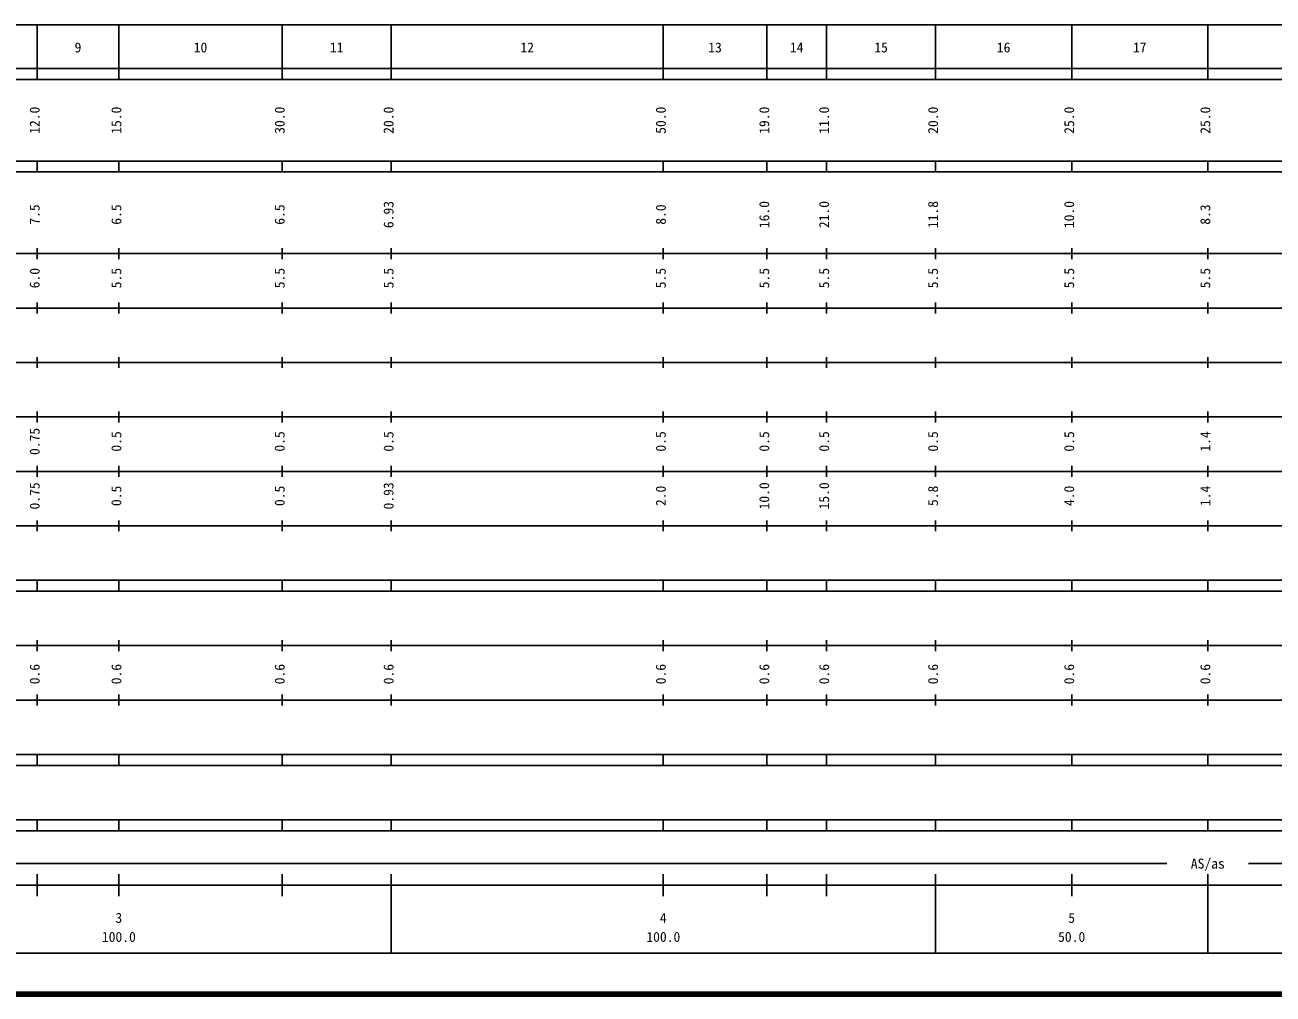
# Model space of a CAD drawing. Units: millimetres on the paper, enlarged 1000 times. Extents: x 40000 to 680000, y 20000 to 380000.
# Drawn here: x 300757 to 529983, y 20000 to 198000 of the extents above; entities that cross this region are included whole.
import ezdxf
from ezdxf.enums import TextEntityAlignment as Align

# ---------------------------------------------------------------- set-up
doc = ezdxf.new("R2010")
doc.units = ezdxf.units.MM
doc.header["$LTSCALE"] = 1000
doc.layers.add('M-TTL', color=2, linetype='Continuous', lineweight=140)
doc.layers.add('M-TTL-BAND', color=7, linetype='Continuous', lineweight=25)
doc.styles.add('ＭＳ ゴシック', font='')
doc.styles.get('ＭＳ ゴシック').set_extended_font_data('MS Gothic')

msp = doc.modelspace()

# ---------------------------------------------------------------- linework, layer by layer
at = {"layer": 'M-TTL'}
msp.add_line((40000, 20000), (680000, 20000), dxfattribs=at)
at = {"layer": 'M-TTL-BAND'}
for p, q in [((68000, 198000), (579000, 198000)), ((303000, 188000), (303000, 198000)), ((318000, 188000), (318000, 198000)), ((348000, 188000), (348000, 198000)), ((368000, 188000), (368000, 198000)), ((418000, 188000), (418000, 198000)), ((437000, 188000), (437000, 198000)), ((448000, 188000), (448000, 198000)), ((468000, 188000), (468000, 198000)), ((493000, 188000), (493000, 198000)), ((518000, 188000), (518000, 198000)), ((40000, 190000), (579000, 190000)), ((40000, 188000), (579000, 188000)), ((40000, 173000), (579000, 173000)), ((303000, 171000), (303000, 173000)), ((318000, 171000), (318000, 173000)), ((348000, 171000), (348000, 173000)), ((368000, 171000), (368000, 173000)), ((418000, 171000), (418000, 173000)), ((437000, 171000), (437000, 173000)), ((448000, 171000), (448000, 173000)), ((468000, 171000), (468000, 173000)), ((493000, 171000), (493000, 173000)), ((518000, 171000), (518000, 173000)), ((40000, 171000), (579000, 171000)), ((40000, 156000), (579000, 156000)), ((303000, 155000), (303000, 157000)), ((318000, 155000), (318000, 157000)), ((348000, 155000), (348000, 157000)), ((368000, 155000), (368000, 157000)), ((418000, 155000), (418000, 157000)), ((437000, 155000), (437000, 157000)), ((448000, 155000), (448000, 157000)), ((468000, 155000), (468000, 157000)), ((493000, 155000), (493000, 157000)), ((518000, 155000), (518000, 157000)), ((303000, 145000), (303000, 147000)), ((318000, 145000), (318000, 147000)), ((348000, 145000), (348000, 147000)), ((368000, 145000), (368000, 147000)), ((418000, 145000), (418000, 147000)), ((437000, 145000), (437000, 147000)), ((448000, 145000), (448000, 147000)), ((468000, 145000), (468000, 147000)), ((493000, 145000), (493000, 147000)), ((518000, 145000), (518000, 147000)), ((46000, 146000), (579000, 146000)), ((52000, 136000), (579000, 136000)), ((303000, 135000), (303000, 137000)), ((318000, 135000), (318000, 137000)), ((348000, 135000), (348000, 137000)), ((368000, 135000), (368000, 137000)), ((418000, 135000), (418000, 137000)), ((437000, 135000), (437000, 137000)), ((448000, 135000), (448000, 137000)), ((468000, 135000), (468000, 137000)), ((493000, 135000), (493000, 137000)), ((518000, 135000), (518000, 137000)), ((303000, 125000), (303000, 127000)), ((318000, 125000), (318000, 127000)), ((348000, 125000), (348000, 127000)), ((368000, 125000), (368000, 127000)), ((418000, 125000), (418000, 127000)), ((437000, 125000), (437000, 127000)), ((448000, 125000), (448000, 127000)), ((468000, 125000), (468000, 127000)), ((493000, 125000), (493000, 127000)), ((518000, 125000), (518000, 127000)), ((46000, 126000), (579000, 126000)), ((303000, 115000), (303000, 117000)), ((318000, 115000), (318000, 117000)), ((348000, 115000), (348000, 117000)), ((368000, 115000), (368000, 117000)), ((418000, 115000), (418000, 117000)), ((437000, 115000), (437000, 117000)), ((448000, 115000), (448000, 117000)), ((468000, 115000), (468000, 117000)), ((493000, 115000), (493000, 117000)), ((518000, 115000), (518000, 117000)), ((52000, 116000), (579000, 116000)), ((46000, 106000), (579000, 106000)), ((303000, 105000), (303000, 107000)), ((318000, 105000), (318000, 107000)), ((348000, 105000), (348000, 107000)), ((368000, 105000), (368000, 107000)), ((418000, 105000), (418000, 107000)), ((437000, 105000), (437000, 107000)), ((448000, 105000), (448000, 107000)), ((468000, 105000), (468000, 107000)), ((493000, 105000), (493000, 107000)), ((518000, 105000), (518000, 107000)), ((40000, 96000), (579000, 96000)), ((40000, 94000), (579000, 94000)), ((303000, 94000), (303000, 96000)), ((318000, 94000), (318000, 96000)), ((348000, 94000), (348000, 96000)), ((368000, 94000), (368000, 96000)), ((418000, 94000), (418000, 96000)), ((437000, 94000), (437000, 96000)), ((448000, 94000), (448000, 96000)), ((468000, 94000), (468000, 96000)), ((493000, 94000), (493000, 96000)), ((518000, 94000), (518000, 96000)), ((303000, 83000), (303000, 85000)), ((318000, 83000), (318000, 85000)), ((348000, 83000), (348000, 85000)), ((368000, 83000), (368000, 85000)), ((418000, 83000), (418000, 85000)), ((437000, 83000), (437000, 85000)), ((448000, 83000), (448000, 85000)), ((468000, 83000), (468000, 85000)), ((493000, 83000), (493000, 85000)), ((518000, 83000), (518000, 85000)), ((49000, 84000), (579000, 84000)), ((40000, 74000), (579000, 74000)), ((303000, 73000), (303000, 75000)), ((318000, 73000), (318000, 75000)), ((348000, 73000), (348000, 75000)), ((368000, 73000), (368000, 75000)), ((418000, 73000), (418000, 75000)), ((437000, 73000), (437000, 75000)), ((448000, 73000), (448000, 75000)), ((468000, 73000), (468000, 75000)), ((493000, 73000), (493000, 75000)), ((518000, 73000), (518000, 75000)), ((40000, 64000), (579000, 64000)), ((40000, 62000), (579000, 62000)), ((303000, 62000), (303000, 64000)), ((318000, 62000), (318000, 64000)), ((348000, 62000), (348000, 64000)), ((368000, 62000), (368000, 64000)), ((418000, 62000), (418000, 64000)), ((437000, 62000), (437000, 64000)), ((448000, 62000), (448000, 64000)), ((468000, 62000), (468000, 64000)), ((493000, 62000), (493000, 64000)), ((518000, 62000), (518000, 64000)), ((40000, 52000), (579000, 52000)), ((303000, 50000), (303000, 52000)), ((318000, 50000), (318000, 52000)), ((348000, 50000), (348000, 52000)), ((368000, 50000), (368000, 52000)), ((418000, 50000), (418000, 52000)), ((437000, 50000), (437000, 52000)), ((448000, 50000), (448000, 52000)), ((468000, 50000), (468000, 52000)), ((493000, 50000), (493000, 52000)), ((518000, 50000), (518000, 52000)), ((40000, 50000), (579000, 50000)), ((71000, 44000), (510500, 44000)), ((525500, 44000), (565000, 44000)), ((303000, 38000), (303000, 42000)), ((318000, 38000), (318000, 42000)), ((348000, 38000), (348000, 42000)), ((368000, 27500), (368000, 42000)), ((418000, 38000), (418000, 42000)), ((437000, 38000), (437000, 42000)), ((448000, 38000), (448000, 42000)), ((468000, 27500), (468000, 42000)), ((493000, 38000), (493000, 42000)), ((518000, 27500), (518000, 42000)), ((40000, 40000), (579000, 40000)), ((68000, 27500), (579000, 27500))]:
    msp.add_line(p, q, dxfattribs=at)

# ---------------------------------------------------------------- texts
at = {"layer": 'M-TTL-BAND', "style": 'ＭＳ ゴシック'}
for s, p in [('9', (310500, 192405)), ('10', (333000, 192405)), ('11', (358000, 192405)), ('12', (393000, 192405)), ('13', (427500, 192405)), ('14', (442500, 192405)), ('15', (458000, 192405)), ('16', (480500, 192405)), ('17', (505500, 192405)), ('AS/as', (518000, 42500)), ('3', (318000, 32523)), ('4', (418000, 32523)), ('5', (493000, 32523)), ('100.0', (318000, 29033)), ('100.0', (418000, 29033)), ('50.0', (493000, 29033))]:
    msp.add_text(s, height=1833, dxfattribs=at).set_placement(p, align=Align.BOTTOM_CENTER)
for s, p in [('12.0', (304000, 180500)), ('15.0', (319000, 180500)), ('30.0', (349000, 180500)), ('20.0', (369000, 180500)), ('50.0', (419000, 180500)), ('19.0', (438000, 180500)), ('11.0', (449000, 180500)), ('20.0', (469000, 180500)), ('25.0', (494000, 180500)), ('25.0', (519000, 180500)), ('6.93', (369000, 163174)), ('16.0', (438000, 163174)), ('21.0', (449000, 163174)), ('11.8', (469000, 163174)), ('10.0', (494000, 163174)), ('7.5', (304000, 163174)), ('6.5', (319000, 163174)), ('6.5', (349000, 163174)), ('8.0', (419000, 163174)), ('8.3', (519000, 163174)), ('6.0', (304000, 151500)), ('5.5', (319000, 151500)), ('5.5', (349000, 151500)), ('5.5', (369000, 151500)), ('5.5', (419000, 151500)), ('5.5', (438000, 151500)), ('5.5', (449000, 151500)), ('5.5', (469000, 151500)), ('5.5', (494000, 151500)), ('5.5', (519000, 151500)), ('0.75', (304000, 121500)), ('0.5', (319000, 121500)), ('0.5', (349000, 121500)), ('0.5', (369000, 121500)), ('0.5', (419000, 121500)), ('0.5', (438000, 121500)), ('0.5', (449000, 121500)), ('0.5', (469000, 121500)), ('0.5', (494000, 121500)), ('1.4', (519000, 121500)), ('0.75', (304000, 111500)), ('0.5', (319000, 111500)), ('0.5', (349000, 111500)), ('0.93', (369000, 111500)), ('2.0', (419000, 111500)), ('10.0', (438000, 111500)), ('15.0', (449000, 111500)), ('5.8', (469000, 111500)), ('4.0', (494000, 111500)), ('1.4', (519000, 111500)), ('0.6', (304000, 78764)), ('0.6', (319000, 78764)), ('0.6', (349000, 78764)), ('0.6', (369000, 78764)), ('0.6', (419000, 78764)), ('0.6', (438000, 78764)), ('0.6', (449000, 78764)), ('0.6', (469000, 78764)), ('0.6', (494000, 78764)), ('0.6', (519000, 78764))]:
    msp.add_text(s, height=1833, rotation=90, dxfattribs=at).set_placement(p, align=Align.BOTTOM_CENTER)

doc.saveas('drawing.dxf')
